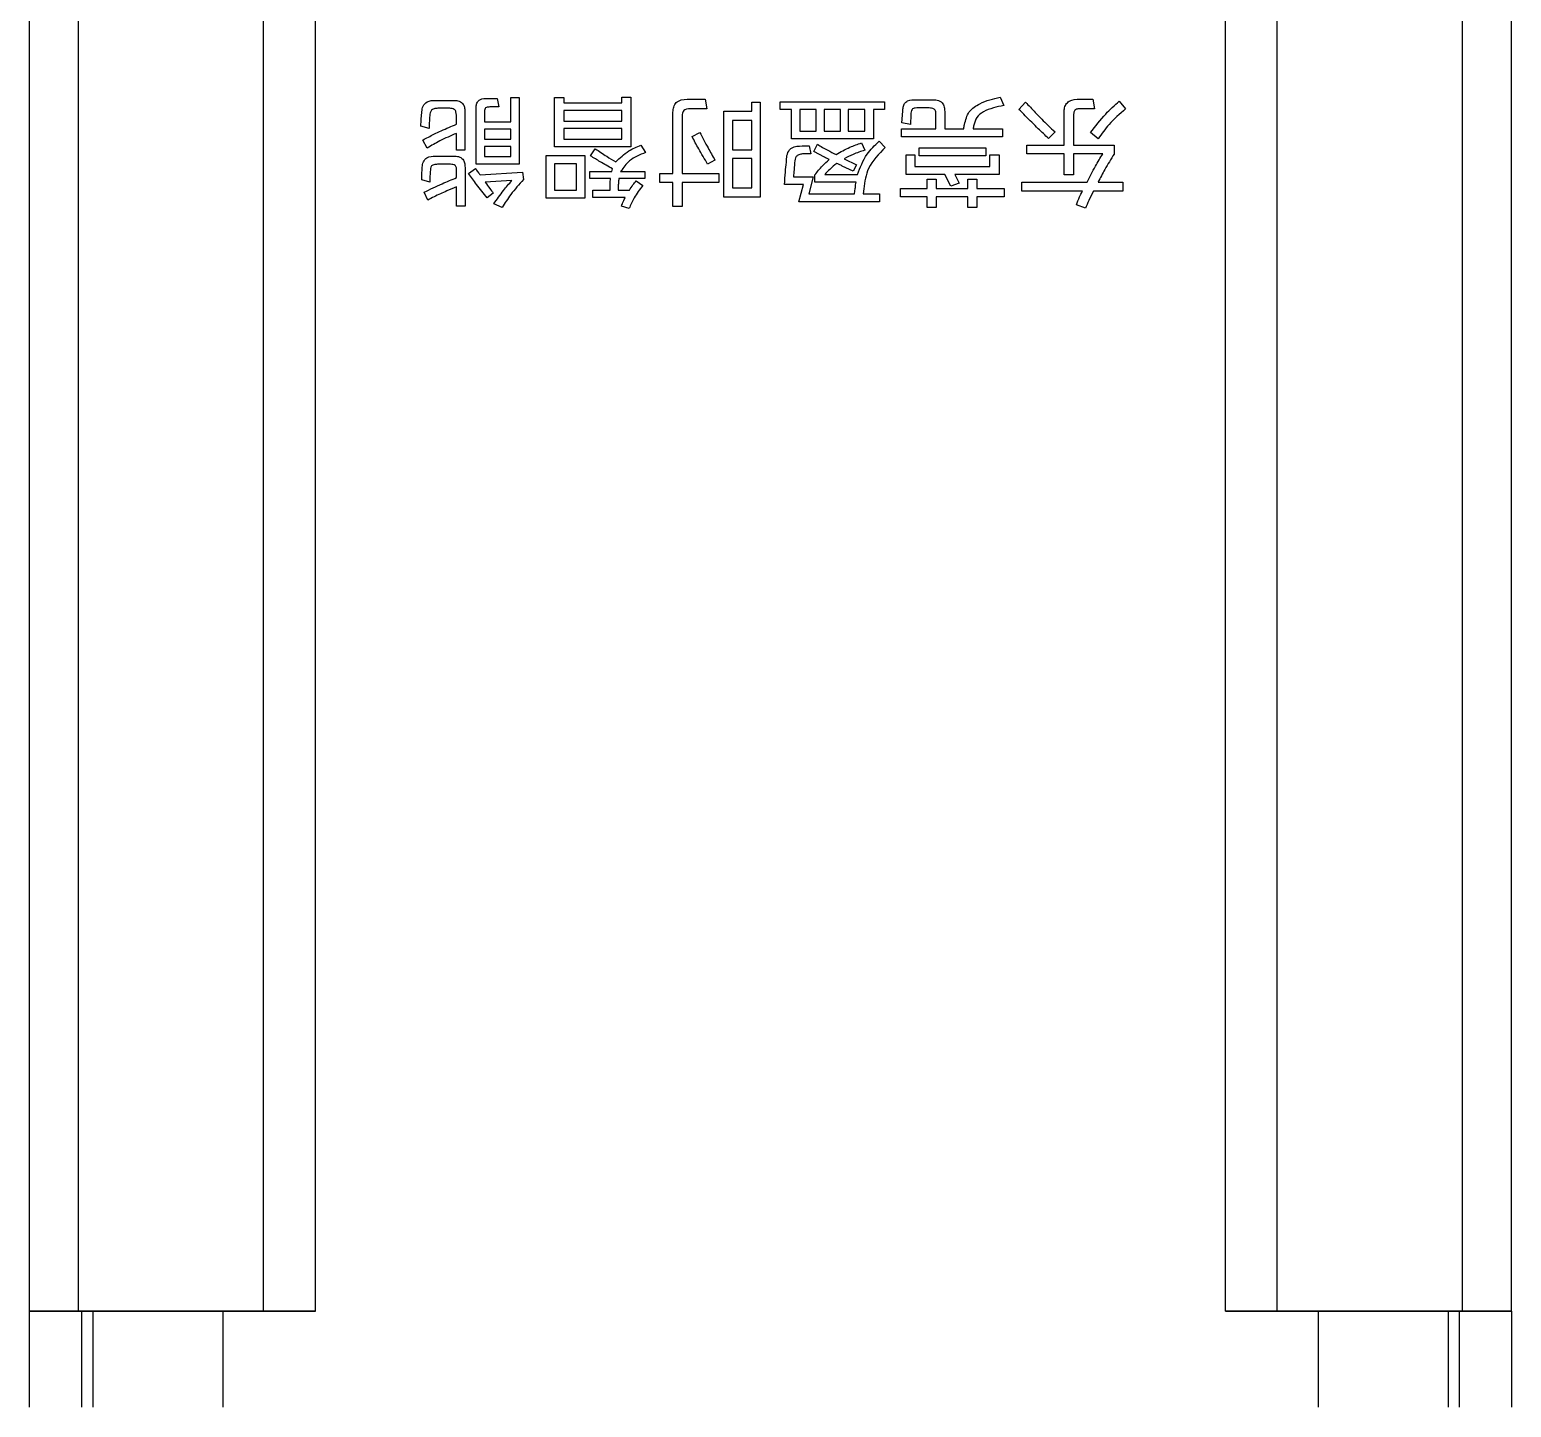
# Model space of a CAD drawing. Header units: millimetres. Extents: x 15 to 836, y 5 to 589.
# Drawn here: x 347.01 to 358.41, y 275.5 to 286.1 of the extents above; entities that cross this region are included whole.
import ezdxf

# ---------------------------------------------------------------- set-up
doc = ezdxf.new("R2010")
doc.units = ezdxf.units.MM

msp = doc.modelspace()

# ---------------------------------------------------------------- linework, layer by layer
at = {"color": 7, "linetype": 'Continuous', "lineweight": 25}
for p, q in [((347.015, 276.243), (347.015, 295.643)), ((347.391, 276.243), (347.391, 295.643)), ((348.815, 276.243), (348.815, 295.643)), ((349.215, 276.243), (349.215, 295.643)), ((356.215, 276.243), (356.215, 295.643)), ((356.614, 276.243), (356.614, 295.643)), ((358.039, 276.243), (358.039, 295.643)), ((358.415, 276.243), (358.415, 295.643)), ((350.544, 285.572), (350.611, 285.572)), ((350.611, 285.572), (350.625, 285.507)), ((350.717, 285.394), (350.717, 285.579)), ((350.717, 285.579), (350.78, 285.579)), ((350.78, 285.579), (350.78, 285.068)), ((351.054, 285.2), (351.054, 285.581)), ((351.054, 285.581), (351.124, 285.581)), ((351.124, 285.581), (351.124, 285.539)), ((351.57, 285.582), (351.64, 285.582)), ((351.57, 285.539), (351.57, 285.582)), ((351.64, 285.582), (351.64, 285.2)), ((354.481, 285.582), (354.511, 285.518)), ((350.14, 285.558), (350.281, 285.558)), ((350.247, 285.497), (350.161, 285.497)), ((350.364, 285.467), (350.364, 285.175)), ((350.45, 285.068), (350.45, 285.488)), ((350.515, 285.462), (350.515, 285.394)), ((350.625, 285.507), (350.556, 285.507)), ((351.124, 285.539), (351.57, 285.539)), ((351.57, 285.48), (351.124, 285.48)), ((351.124, 285.48), (351.124, 285.397)), ((351.57, 285.397), (351.57, 285.48)), ((352.098, 285.567), (352.212, 285.567)), ((352.225, 285.493), (352.119, 285.493)), ((352.212, 285.567), (352.225, 285.493)), ((352.356, 284.814), (352.356, 285.476)), ((352.356, 285.476), (352.57, 285.476)), ((352.57, 285.544), (352.636, 285.544)), ((352.57, 285.476), (352.57, 285.544)), ((352.636, 285.544), (352.636, 284.814)), ((352.788, 285.489), (352.788, 285.547)), ((352.788, 285.547), (353.591, 285.547)), ((352.876, 285.489), (352.788, 285.489)), ((352.876, 285.263), (352.876, 285.489)), ((352.941, 285.489), (352.941, 285.321)), ((353.067, 285.489), (352.941, 285.489)), ((353.067, 285.321), (353.067, 285.489)), ((353.253, 285.489), (353.127, 285.489)), ((353.127, 285.489), (353.127, 285.321)), ((353.253, 285.321), (353.253, 285.489)), ((353.441, 285.489), (353.313, 285.489)), ((353.313, 285.489), (353.313, 285.321)), ((353.441, 285.321), (353.441, 285.489)), ((353.591, 285.489), (353.506, 285.489)), ((353.506, 285.489), (353.506, 285.263)), ((353.591, 285.547), (353.591, 285.489)), ((353.726, 285.386), (353.732, 285.476)), ((353.84, 285.562), (353.965, 285.562)), ((353.935, 285.5), (353.854, 285.5)), ((354.056, 285.465), (354.056, 285.338)), ((354.626, 285.489), (354.677, 285.545)), ((354.973, 285.214), (354.973, 285.457)), ((355.095, 285.567), (355.195, 285.567)), ((355.207, 285.494), (355.113, 285.494)), ((355.195, 285.567), (355.207, 285.494)), ((355.398, 285.552), (355.446, 285.492)), ((350.088, 285.342), (350.025, 285.359)), ((350.298, 285.374), (350.298, 285.445)), ((350.515, 285.394), (350.717, 285.394)), ((351.124, 285.397), (351.57, 285.397)), ((351.964, 284.996), (351.964, 285.447)), ((352.035, 285.426), (352.035, 284.996)), ((352.422, 285.403), (352.422, 285.178)), ((352.57, 285.403), (352.422, 285.403)), ((352.57, 285.178), (352.57, 285.403)), ((353.791, 285.372), (353.726, 285.386)), ((353.794, 285.448), (353.791, 285.372)), ((353.988, 285.338), (353.988, 285.445)), ((355.047, 285.439), (355.047, 285.214)), ((350.074, 285.191), (350.04, 285.253)), ((350.298, 285.175), (350.298, 285.304)), ((350.717, 285.336), (350.515, 285.336)), ((350.515, 285.336), (350.515, 285.259)), ((350.515, 285.259), (350.717, 285.259)), ((350.717, 285.259), (350.717, 285.336)), ((351.124, 285.341), (351.124, 285.26)), ((351.57, 285.341), (351.124, 285.341)), ((351.124, 285.26), (351.57, 285.26)), ((351.57, 285.26), (351.57, 285.341)), ((352.111, 285.279), (352.171, 285.312)), ((353.506, 285.263), (352.876, 285.263)), ((352.941, 285.321), (353.067, 285.321)), ((353.127, 285.321), (353.253, 285.321)), ((353.313, 285.321), (353.441, 285.321)), ((353.415, 285.231), (353.44, 285.174)), ((353.551, 285.243), (353.597, 285.195)), ((353.722, 285.338), (353.988, 285.338)), ((353.722, 285.277), (353.722, 285.338)), ((354.5, 285.277), (353.722, 285.277)), ((354.056, 285.338), (354.203, 285.338)), ((354.275, 285.338), (354.5, 285.338)), ((354.5, 285.338), (354.5, 285.277)), ((354.904, 285.316), (354.854, 285.265)), ((355.235, 285.263), (355.178, 285.311)), ((350.137, 285.128), (350.286, 285.128)), ((350.364, 285.175), (350.298, 285.175)), ((350.515, 285.202), (350.515, 285.126)), ((350.717, 285.202), (350.515, 285.202)), ((350.515, 285.126), (350.717, 285.126)), ((350.717, 285.126), (350.717, 285.202)), ((350.99, 285.134), (351.286, 285.134)), ((350.99, 284.805), (350.99, 285.134)), ((351.64, 285.2), (351.054, 285.2)), ((351.286, 285.134), (351.286, 284.805)), ((351.331, 285.131), (351.367, 285.186)), ((351.718, 285.214), (351.753, 285.156)), ((352.422, 285.178), (352.57, 285.178)), ((352.958, 285.207), (353.012, 285.207)), ((353.024, 285.146), (352.975, 285.146)), ((353.012, 285.207), (353.024, 285.146)), ((353.047, 285.165), (353.076, 285.22)), ((353.131, 285.121), (353.047, 285.165)), ((353.758, 285.139), (353.826, 285.139)), ((353.758, 284.988), (353.758, 285.139)), ((353.826, 285.139), (353.826, 285.049)), ((353.859, 285.193), (354.372, 285.193)), ((353.859, 285.132), (353.859, 285.193)), ((354.372, 285.132), (353.859, 285.132)), ((354.372, 285.193), (354.372, 285.132)), ((354.403, 285.139), (354.473, 285.139)), ((354.403, 285.049), (354.403, 285.139)), ((354.473, 285.139), (354.473, 284.988)), ((354.687, 285.214), (354.973, 285.214)), ((354.687, 285.146), (354.687, 285.214)), ((354.973, 285.146), (354.687, 285.146)), ((354.973, 284.985), (354.973, 285.146)), ((355.047, 285.214), (355.358, 285.214)), ((355.047, 285.146), (355.047, 284.985)), ((355.271, 285.146), (355.047, 285.146)), ((355.358, 285.214), (355.358, 285.145)), ((350.032, 284.977), (350.036, 285.043)), ((350.254, 285.066), (350.159, 285.066)), ((350.3, 284.964), (350.3, 285.016)), ((350.365, 285.039), (350.365, 284.743)), ((350.391, 284.995), (350.444, 285.035)), ((350.78, 285.068), (350.45, 285.068)), ((350.48, 284.985), (350.807, 285.006)), ((350.807, 285.006), (350.815, 284.949)), ((351.223, 285.07), (351.054, 285.07)), ((351.054, 285.07), (351.054, 284.867)), ((351.223, 284.867), (351.223, 285.07)), ((351.325, 284.956), (351.325, 285.011)), ((351.325, 285.011), (351.493, 285.011)), ((351.493, 285.011), (351.499, 285.032)), ((351.562, 285.011), (351.748, 285.011)), ((351.748, 285.011), (351.748, 284.956)), ((352.287, 285.099), (352.231, 285.068)), ((352.422, 285.11), (352.422, 284.886)), ((352.57, 285.11), (352.422, 285.11)), ((352.57, 284.886), (352.57, 285.11)), ((352.837, 285.082), (352.839, 285.108)), ((353.35, 285.013), (353.267, 285.053)), ((353.282, 285.109), (353.376, 285.063)), ((353.376, 285.063), (353.35, 285.013)), ((353.826, 285.049), (354.403, 285.049)), ((350.031, 284.947), (350.032, 284.977)), ((350.093, 284.928), (350.031, 284.947)), ((350.3, 284.743), (350.3, 284.894)), ((350.724, 284.941), (350.52, 284.928)), ((351.484, 284.956), (351.325, 284.956)), ((351.482, 284.927), (351.484, 284.956)), ((351.544, 284.895), (351.543, 284.866)), ((351.748, 284.956), (351.548, 284.956)), ((351.681, 284.94), (351.732, 284.903)), ((351.863, 284.996), (351.964, 284.996)), ((351.863, 284.925), (351.863, 284.996)), ((351.964, 284.925), (351.863, 284.925)), ((351.964, 284.741), (351.964, 284.925)), ((352.035, 284.996), (352.317, 284.996)), ((352.035, 284.925), (352.035, 284.741)), ((352.317, 284.925), (352.035, 284.925)), ((352.317, 284.996), (352.317, 284.925)), ((352.422, 284.886), (352.57, 284.886)), ((352.968, 284.911), (352.823, 284.911)), ((352.892, 284.97), (353.044, 284.97)), ((352.933, 284.778), (352.968, 284.911)), ((353.044, 284.97), (353.009, 284.838)), ((353.056, 284.929), (353.056, 284.984)), ((353.373, 284.929), (353.056, 284.929)), ((353.132, 284.987), (353.385, 284.987)), ((354.056, 284.988), (353.758, 284.988)), ((353.919, 284.953), (353.989, 284.953)), ((353.919, 284.879), (353.919, 284.953)), ((353.989, 284.953), (353.989, 284.879)), ((354.101, 284.899), (354.056, 284.988)), ((354.167, 284.92), (354.101, 284.899)), ((354.134, 284.988), (354.167, 284.92)), ((354.473, 284.988), (354.134, 284.988)), ((354.232, 284.879), (354.232, 284.953)), ((354.232, 284.953), (354.302, 284.953)), ((354.302, 284.953), (354.302, 284.879)), ((354.648, 284.86), (354.648, 284.929)), ((354.648, 284.929), (355.15, 284.929)), ((355.047, 284.985), (354.973, 284.985)), ((355.235, 284.929), (355.425, 284.929)), ((355.425, 284.929), (355.425, 284.86)), ((350.079, 284.79), (350.05, 284.851)), ((350.582, 284.845), (350.534, 284.809)), ((351.286, 284.805), (350.99, 284.805)), ((351.054, 284.867), (351.223, 284.867)), ((351.348, 284.866), (351.48, 284.866)), ((351.348, 284.81), (351.348, 284.866)), ((351.596, 284.81), (351.348, 284.81)), ((351.543, 284.866), (351.629, 284.866)), ((352.636, 284.814), (352.356, 284.814)), ((353.553, 284.778), (352.933, 284.778)), ((353.009, 284.838), (353.362, 284.838)), ((353.362, 284.838), (353.367, 284.881)), ((353.432, 284.878), (353.428, 284.838)), ((353.428, 284.838), (353.553, 284.838)), ((353.553, 284.838), (353.553, 284.778)), ((353.714, 284.879), (353.919, 284.879)), ((353.714, 284.816), (353.714, 284.879)), ((353.919, 284.816), (353.714, 284.816)), ((353.919, 284.735), (353.919, 284.816)), ((353.989, 284.879), (354.232, 284.879)), ((354.232, 284.816), (353.989, 284.816)), ((353.989, 284.816), (353.989, 284.735)), ((354.232, 284.735), (354.232, 284.816)), ((354.302, 284.879), (354.512, 284.879)), ((354.302, 284.816), (354.302, 284.735)), ((354.512, 284.816), (354.302, 284.816)), ((354.512, 284.879), (354.512, 284.816)), ((355.115, 284.86), (354.648, 284.86)), ((355.425, 284.86), (355.199, 284.86)), ((350.365, 284.743), (350.3, 284.743)), ((350.65, 284.733), (350.586, 284.763)), ((351.628, 284.725), (351.569, 284.744)), ((352.035, 284.741), (351.964, 284.741)), ((353.989, 284.735), (353.919, 284.735)), ((354.302, 284.735), (354.232, 284.735)), ((355.138, 284.728), (355.068, 284.755)), ((347.015, 276.243), (347.415, 276.243)), ((347.015, 275.503), (347.015, 276.243)), ((347.015, 276.243), (347.391, 276.243)), ((347.391, 276.243), (347.015, 276.243)), ((347.415, 276.243), (347.015, 276.243)), ((349.215, 276.243), (347.415, 276.243)), ((347.415, 276.243), (347.415, 275.503)), ((348.501, 276.243), (347.501, 276.243)), ((347.501, 276.243), (347.501, 275.503)), ((347.501, 276.243), (348.501, 276.243)), ((348.501, 276.243), (347.501, 276.243)), ((347.501, 276.243), (348.501, 276.243)), ((348.501, 276.243), (348.501, 275.503)), ((348.815, 276.243), (349.215, 276.243)), ((349.215, 276.243), (348.815, 276.243)), ((356.215, 276.243), (356.614, 276.243)), ((358.015, 276.243), (356.215, 276.243)), ((356.614, 276.243), (356.215, 276.243)), ((357.929, 276.243), (356.929, 276.243)), ((356.929, 276.243), (356.929, 275.503)), ((356.929, 276.243), (357.929, 276.243)), ((357.929, 276.243), (356.929, 276.243)), ((356.929, 276.243), (357.929, 276.243)), ((357.929, 276.243), (357.929, 275.503)), ((358.015, 276.243), (358.415, 276.243)), ((358.415, 276.243), (358.015, 276.243)), ((358.015, 275.503), (358.015, 276.243)), ((358.039, 276.243), (358.415, 276.243)), ((358.415, 276.243), (358.039, 276.243)), ((358.415, 276.243), (358.415, 275.503))]:
    msp.add_line(p, q, dxfattribs=at)
for points, knots in [([(350.45, 285.488), (350.45, 285.497), (350.45, 285.516), (350.457, 285.544), (350.488, 285.574), (350.521, 285.573), (350.544, 285.572)], [0, 0, 0, 0, 0.187781, 0.374973, 0.560409, 1, 1, 1, 1]), ([(350.45, 285.488), (350.45, 285.497), (350.45, 285.516), (350.457, 285.544), (350.488, 285.574), (350.521, 285.573), (350.544, 285.572)], [0, 0, 0, 0, 0.187781, 0.374973, 0.560409, 1, 1, 1, 1]), ([(354.207, 285.372), (354.216, 285.407), (354.234, 285.476), (354.342, 285.549), (354.428, 285.57), (354.481, 285.582)], [0, 0, 0, 0, 0.279095, 0.558205, 1, 1, 1, 1]), ([(354.207, 285.372), (354.216, 285.407), (354.234, 285.476), (354.342, 285.549), (354.428, 285.57), (354.481, 285.582)], [0, 0, 0, 0, 0.279095, 0.558205, 1, 1, 1, 1]), ([(350.025, 285.359), (350.026, 285.38), (350.027, 285.417), (350.031, 285.455), (350.032, 285.471)], [0, 0, 0, 0, 0.560029, 1, 1, 1, 1]), ([(350.025, 285.359), (350.026, 285.38), (350.027, 285.417), (350.031, 285.455), (350.032, 285.471)], [0, 0, 0, 0, 0.560029, 1, 1, 1, 1]), ([(350.032, 285.471), (350.034, 285.486), (350.038, 285.515), (350.077, 285.557), (350.116, 285.558), (350.14, 285.558)], [0, 0, 0, 0, 0.2818981, 0.5591066, 1, 1, 1, 1]), ([(350.032, 285.471), (350.034, 285.486), (350.038, 285.515), (350.077, 285.557), (350.116, 285.558), (350.14, 285.558)], [0, 0, 0, 0, 0.2818981, 0.5591066, 1, 1, 1, 1]), ([(350.161, 285.497), (350.152, 285.497), (350.133, 285.496), (350.107, 285.486), (350.096, 285.463), (350.094, 285.449), (350.093, 285.441)], [0, 0, 0, 0, 0.281347, 0.558711, 0.778779, 1, 1, 1, 1]), ([(350.161, 285.497), (350.152, 285.497), (350.133, 285.496), (350.107, 285.486), (350.096, 285.463), (350.094, 285.449), (350.093, 285.441)], [0, 0, 0, 0, 0.2813467, 0.5587106, 0.7787788, 1, 1, 1, 1]), ([(350.298, 285.445), (350.297, 285.453), (350.297, 285.469), (350.285, 285.489), (350.265, 285.496), (350.253, 285.497), (350.247, 285.497)], [0, 0, 0, 0, 0.2813894, 0.5584405, 0.778918, 1, 1, 1, 1]), ([(350.298, 285.445), (350.297, 285.453), (350.297, 285.469), (350.285, 285.489), (350.265, 285.496), (350.253, 285.497), (350.247, 285.497)], [0, 0, 0, 0, 0.281389, 0.558441, 0.778918, 1, 1, 1, 1]), ([(350.281, 285.558), (350.294, 285.558), (350.321, 285.556), (350.352, 285.531), (350.363, 285.498), (350.364, 285.478), (350.364, 285.467)], [0, 0, 0, 0, 0.280797, 0.557993, 0.778622, 1, 1, 1, 1]), ([(350.281, 285.558), (350.294, 285.558), (350.321, 285.556), (350.352, 285.531), (350.363, 285.498), (350.364, 285.478), (350.364, 285.467)], [0, 0, 0, 0, 0.280797, 0.557993, 0.778622, 1, 1, 1, 1]), ([(350.556, 285.507), (350.551, 285.507), (350.542, 285.506), (350.528, 285.505), (350.513, 285.49), (350.514, 285.473), (350.515, 285.462)], [0, 0, 0, 0, 0.187911, 0.375274, 0.558952, 1, 1, 1, 1]), ([(350.556, 285.507), (350.551, 285.507), (350.542, 285.506), (350.528, 285.505), (350.513, 285.49), (350.514, 285.473), (350.515, 285.462)], [0, 0, 0, 0, 0.187911, 0.375274, 0.558952, 1, 1, 1, 1]), ([(351.964, 285.447), (351.964, 285.46), (351.965, 285.487), (351.974, 285.527), (352.019, 285.568), (352.066, 285.567), (352.098, 285.567)], [0, 0, 0, 0, 0.187834, 0.375019, 0.56043, 1, 1, 1, 1]), ([(351.964, 285.447), (351.964, 285.46), (351.965, 285.487), (351.974, 285.527), (352.019, 285.568), (352.066, 285.567), (352.098, 285.567)], [0, 0, 0, 0, 0.187834, 0.375019, 0.56043, 1, 1, 1, 1]), ([(352.119, 285.493), (352.096, 285.494), (352.067, 285.496), (352.042, 285.474), (352.035, 285.453), (352.035, 285.437), (352.035, 285.426)], [0, 0, 0, 0, 0.4990117, 0.6236677, 0.7488579, 1, 1, 1, 1]), ([(352.119, 285.493), (352.096, 285.494), (352.067, 285.496), (352.042, 285.474), (352.035, 285.453), (352.035, 285.437), (352.035, 285.426)], [0, 0, 0, 0, 0.499012, 0.623668, 0.748858, 1, 1, 1, 1]), ([(353.732, 285.476), (353.733, 285.486), (353.735, 285.506), (353.743, 285.536), (353.781, 285.564), (353.815, 285.563), (353.84, 285.562)], [0, 0, 0, 0, 0.187659, 0.374624, 0.559655, 1, 1, 1, 1]), ([(353.732, 285.476), (353.733, 285.486), (353.735, 285.506), (353.743, 285.536), (353.781, 285.564), (353.815, 285.563), (353.84, 285.562)], [0, 0, 0, 0, 0.187659, 0.374624, 0.559655, 1, 1, 1, 1]), ([(353.854, 285.5), (353.845, 285.5), (353.828, 285.5), (353.802, 285.492), (353.795, 285.468), (353.794, 285.455), (353.794, 285.448)], [0, 0, 0, 0, 0.28253, 0.55846, 0.778119, 1, 1, 1, 1]), ([(353.854, 285.5), (353.845, 285.5), (353.828, 285.5), (353.802, 285.492), (353.795, 285.468), (353.794, 285.455), (353.794, 285.448)], [0, 0, 0, 0, 0.28253, 0.55846, 0.778119, 1, 1, 1, 1]), ([(353.988, 285.445), (353.988, 285.454), (353.988, 285.47), (353.976, 285.493), (353.955, 285.499), (353.941, 285.499), (353.935, 285.5)], [0, 0, 0, 0, 0.281781, 0.557428, 0.778297, 1, 1, 1, 1]), ([(353.988, 285.445), (353.988, 285.454), (353.988, 285.47), (353.976, 285.493), (353.955, 285.499), (353.941, 285.499), (353.935, 285.5)], [0, 0, 0, 0, 0.281781, 0.557428, 0.778297, 1, 1, 1, 1]), ([(353.965, 285.562), (353.98, 285.562), (354.009, 285.561), (354.044, 285.535), (354.054, 285.498), (354.055, 285.476), (354.056, 285.465)], [0, 0, 0, 0, 0.281297, 0.557581, 0.778326, 1, 1, 1, 1]), ([(353.965, 285.562), (353.98, 285.562), (354.009, 285.561), (354.044, 285.535), (354.054, 285.498), (354.055, 285.476), (354.056, 285.465)], [0, 0, 0, 0, 0.281297, 0.557581, 0.778326, 1, 1, 1, 1]), ([(354.511, 285.518), (354.456, 285.507), (354.38, 285.493), (354.297, 285.431), (354.285, 285.389), (354.278, 285.368)], [0, 0, 0, 0, 0.560963, 0.78046, 1, 1, 1, 1]), ([(354.511, 285.518), (354.456, 285.507), (354.38, 285.493), (354.297, 285.431), (354.285, 285.389), (354.278, 285.368)], [0, 0, 0, 0, 0.560963, 0.78046, 1, 1, 1, 1]), ([(354.854, 285.265), (354.828, 285.29), (354.784, 285.331), (354.725, 285.389), (354.675, 285.439), (354.642, 285.473), (354.626, 285.489)], [0, 0, 0, 0, 0.339991, 0.559994, 0.779997, 1, 1, 1, 1]), ([(354.854, 285.265), (354.828, 285.29), (354.784, 285.331), (354.725, 285.389), (354.675, 285.439), (354.642, 285.473), (354.626, 285.489)], [0, 0, 0, 0, 0.339991, 0.559994, 0.779997, 1, 1, 1, 1]), ([(354.677, 285.545), (354.702, 285.518), (354.743, 285.474), (354.801, 285.414), (354.851, 285.364), (354.886, 285.332), (354.904, 285.316)], [0, 0, 0, 0, 0.339996, 0.560003, 0.780008, 1, 1, 1, 1]), ([(354.677, 285.545), (354.702, 285.518), (354.743, 285.474), (354.801, 285.414), (354.851, 285.364), (354.886, 285.332), (354.904, 285.316)], [0, 0, 0, 0, 0.339996, 0.560003, 0.780008, 1, 1, 1, 1]), ([(354.973, 285.457), (354.973, 285.469), (354.974, 285.493), (354.985, 285.528), (355.025, 285.565), (355.066, 285.566), (355.095, 285.567)], [0, 0, 0, 0, 0.187837, 0.37506, 0.561051, 1, 1, 1, 1]), ([(354.973, 285.457), (354.973, 285.469), (354.974, 285.493), (354.985, 285.528), (355.025, 285.565), (355.066, 285.566), (355.095, 285.567)], [0, 0, 0, 0, 0.187837, 0.37506, 0.561051, 1, 1, 1, 1]), ([(355.113, 285.494), (355.102, 285.494), (355.087, 285.494), (355.068, 285.49), (355.053, 285.481), (355.047, 285.461), (355.047, 285.446), (355.047, 285.439)], [0, 0, 0, 0, 0.314859, 0.438503, 0.561578, 0.779181, 1, 1, 1, 1]), ([(355.113, 285.494), (355.102, 285.494), (355.087, 285.494), (355.068, 285.49), (355.053, 285.481), (355.047, 285.461), (355.047, 285.446), (355.047, 285.439)], [0, 0, 0, 0, 0.314859, 0.438503, 0.561578, 0.779181, 1, 1, 1, 1]), ([(355.178, 285.311), (355.215, 285.36), (355.281, 285.447), (355.362, 285.52), (355.398, 285.552)], [0, 0, 0, 0, 0.5600278, 1, 1, 1, 1]), ([(355.178, 285.311), (355.215, 285.36), (355.281, 285.447), (355.362, 285.52), (355.398, 285.552)], [0, 0, 0, 0, 0.560028, 1, 1, 1, 1]), ([(355.446, 285.492), (355.402, 285.454), (355.323, 285.385), (355.262, 285.3), (355.235, 285.263)], [0, 0, 0, 0, 0.559695, 1, 1, 1, 1]), ([(355.446, 285.492), (355.402, 285.454), (355.323, 285.385), (355.262, 285.3), (355.235, 285.263)], [0, 0, 0, 0, 0.559695, 1, 1, 1, 1]), ([(350.04, 285.253), (350.068, 285.268), (350.115, 285.293), (350.182, 285.325), (350.24, 285.35), (350.278, 285.366), (350.298, 285.374)], [0, 0, 0, 0, 0.339956, 0.559972, 0.779989, 1, 1, 1, 1]), ([(350.04, 285.253), (350.068, 285.268), (350.115, 285.293), (350.182, 285.325), (350.24, 285.35), (350.278, 285.366), (350.298, 285.374)], [0, 0, 0, 0, 0.339956, 0.559972, 0.779989, 1, 1, 1, 1]), ([(350.093, 285.441), (350.092, 285.423), (350.089, 285.39), (350.088, 285.357), (350.088, 285.342)], [0, 0, 0, 0, 0.560033, 1, 1, 1, 1]), ([(350.093, 285.441), (350.092, 285.423), (350.089, 285.39), (350.088, 285.357), (350.088, 285.342)], [0, 0, 0, 0, 0.560033, 1, 1, 1, 1]), ([(354.203, 285.338), (354.203, 285.345), (354.204, 285.356), (354.206, 285.367), (354.207, 285.372)], [0, 0, 0, 0, 0.56008, 1, 1, 1, 1]), ([(354.203, 285.338), (354.203, 285.345), (354.204, 285.356), (354.206, 285.367), (354.207, 285.372)], [0, 0, 0, 0, 0.5600795, 1, 1, 1, 1]), ([(354.278, 285.368), (354.278, 285.362), (354.276, 285.353), (354.275, 285.343), (354.275, 285.338)], [0, 0, 0, 0, 0.559874, 1, 1, 1, 1]), ([(354.278, 285.368), (354.278, 285.362), (354.276, 285.353), (354.275, 285.343), (354.275, 285.338)], [0, 0, 0, 0, 0.559874, 1, 1, 1, 1]), ([(350.298, 285.304), (350.255, 285.286), (350.178, 285.252), (350.106, 285.21), (350.074, 285.191)], [0, 0, 0, 0, 0.560094, 1, 1, 1, 1]), ([(350.298, 285.304), (350.255, 285.286), (350.178, 285.252), (350.106, 285.21), (350.074, 285.191)], [0, 0, 0, 0, 0.560094, 1, 1, 1, 1]), ([(352.231, 285.068), (352.208, 285.107), (352.166, 285.176), (352.128, 285.248), (352.111, 285.279)], [0, 0, 0, 0, 0.560005, 1, 1, 1, 1]), ([(352.231, 285.068), (352.208, 285.107), (352.166, 285.176), (352.128, 285.248), (352.111, 285.279)], [0, 0, 0, 0, 0.560005, 1, 1, 1, 1]), ([(352.171, 285.312), (352.192, 285.272), (352.229, 285.2), (352.269, 285.13), (352.287, 285.099)], [0, 0, 0, 0, 0.559998, 1, 1, 1, 1]), ([(352.171, 285.312), (352.192, 285.272), (352.229, 285.2), (352.269, 285.13), (352.287, 285.099)], [0, 0, 0, 0, 0.559998, 1, 1, 1, 1]), ([(353.219, 285.141), (353.254, 285.161), (353.317, 285.197), (353.385, 285.221), (353.415, 285.231)], [0, 0, 0, 0, 0.559839, 1, 1, 1, 1]), ([(353.219, 285.141), (353.254, 285.161), (353.317, 285.197), (353.385, 285.221), (353.415, 285.231)], [0, 0, 0, 0, 0.559839, 1, 1, 1, 1]), ([(353.385, 284.987), (353.405, 285.041), (353.442, 285.14), (353.517, 285.211), (353.551, 285.243)], [0, 0, 0, 0, 0.55913, 1, 1, 1, 1]), ([(353.385, 284.987), (353.405, 285.041), (353.442, 285.14), (353.517, 285.211), (353.551, 285.243)], [0, 0, 0, 0, 0.55913, 1, 1, 1, 1]), ([(350.036, 285.043), (350.037, 285.057), (350.04, 285.085), (350.076, 285.128), (350.114, 285.128), (350.137, 285.128)], [0, 0, 0, 0, 0.282215, 0.559013, 1, 1, 1, 1]), ([(350.036, 285.043), (350.037, 285.057), (350.04, 285.085), (350.076, 285.128), (350.114, 285.128), (350.137, 285.128)], [0, 0, 0, 0, 0.282215, 0.559013, 1, 1, 1, 1]), ([(350.286, 285.128), (350.299, 285.128), (350.325, 285.126), (350.363, 285.094), (350.364, 285.06), (350.365, 285.039)], [0, 0, 0, 0, 0.281863, 0.559741, 1, 1, 1, 1]), ([(350.286, 285.128), (350.299, 285.128), (350.325, 285.126), (350.363, 285.094), (350.364, 285.06), (350.365, 285.039)], [0, 0, 0, 0, 0.281863, 0.559741, 1, 1, 1, 1]), ([(351.499, 285.032), (351.467, 285.049), (351.41, 285.081), (351.355, 285.116), (351.331, 285.131)], [0, 0, 0, 0, 0.560023, 1, 1, 1, 1]), ([(351.499, 285.032), (351.467, 285.049), (351.41, 285.081), (351.355, 285.116), (351.331, 285.131)], [0, 0, 0, 0, 0.560023, 1, 1, 1, 1]), ([(351.367, 285.186), (351.396, 285.166), (351.448, 285.131), (351.501, 285.099), (351.524, 285.084)], [0, 0, 0, 0, 0.559981, 1, 1, 1, 1]), ([(351.367, 285.186), (351.396, 285.166), (351.448, 285.131), (351.501, 285.099), (351.524, 285.084)], [0, 0, 0, 0, 0.559981, 1, 1, 1, 1]), ([(351.524, 285.084), (351.556, 285.115), (351.613, 285.17), (351.686, 285.2), (351.718, 285.214)], [0, 0, 0, 0, 0.557852, 1, 1, 1, 1]), ([(351.524, 285.084), (351.556, 285.115), (351.613, 285.17), (351.686, 285.2), (351.718, 285.214)], [0, 0, 0, 0, 0.557852, 1, 1, 1, 1]), ([(351.753, 285.156), (351.709, 285.139), (351.631, 285.109), (351.583, 285.04), (351.562, 285.011)], [0, 0, 0, 0, 0.5619559, 1, 1, 1, 1]), ([(351.753, 285.156), (351.709, 285.139), (351.631, 285.109), (351.583, 285.04), (351.562, 285.011)], [0, 0, 0, 0, 0.5619559, 1, 1, 1, 1]), ([(352.839, 285.108), (352.84, 285.125), (352.844, 285.158), (352.885, 285.207), (352.93, 285.207), (352.958, 285.207)], [0, 0, 0, 0, 0.282335, 0.558813, 1, 1, 1, 1]), ([(352.839, 285.108), (352.84, 285.125), (352.844, 285.158), (352.885, 285.207), (352.93, 285.207), (352.958, 285.207)], [0, 0, 0, 0, 0.2823349, 0.5588128, 1, 1, 1, 1]), ([(352.975, 285.146), (352.966, 285.146), (352.947, 285.145), (352.921, 285.137), (352.906, 285.116), (352.904, 285.102), (352.902, 285.094)], [0, 0, 0, 0, 0.281072, 0.560206, 0.779386, 1, 1, 1, 1]), ([(352.975, 285.146), (352.966, 285.146), (352.947, 285.145), (352.921, 285.137), (352.906, 285.116), (352.904, 285.102), (352.902, 285.094)], [0, 0, 0, 0, 0.281072, 0.560206, 0.779386, 1, 1, 1, 1]), ([(353.076, 285.22), (353.102, 285.204), (353.149, 285.177), (353.198, 285.152), (353.219, 285.141)], [0, 0, 0, 0, 0.5599825, 1, 1, 1, 1]), ([(353.076, 285.22), (353.102, 285.204), (353.149, 285.177), (353.198, 285.152), (353.219, 285.141)], [0, 0, 0, 0, 0.559982, 1, 1, 1, 1]), ([(353.167, 285.103), (353.16, 285.106), (353.148, 285.113), (353.136, 285.118), (353.131, 285.121)], [0, 0, 0, 0, 0.560023, 1, 1, 1, 1]), ([(353.167, 285.103), (353.16, 285.106), (353.148, 285.113), (353.136, 285.118), (353.131, 285.121)], [0, 0, 0, 0, 0.560023, 1, 1, 1, 1]), ([(353.44, 285.174), (353.41, 285.165), (353.355, 285.147), (353.304, 285.121), (353.282, 285.109)], [0, 0, 0, 0, 0.5599992, 1, 1, 1, 1]), ([(353.44, 285.174), (353.41, 285.165), (353.355, 285.147), (353.304, 285.121), (353.282, 285.109)], [0, 0, 0, 0, 0.559999, 1, 1, 1, 1]), ([(353.597, 285.195), (353.547, 285.145), (353.458, 285.056), (353.44, 284.932), (353.432, 284.878)], [0, 0, 0, 0, 0.5588201, 1, 1, 1, 1]), ([(353.597, 285.195), (353.547, 285.145), (353.458, 285.056), (353.44, 284.932), (353.432, 284.878)], [0, 0, 0, 0, 0.5588201, 1, 1, 1, 1]), ([(355.15, 284.929), (355.171, 284.971), (355.209, 285.044), (355.252, 285.115), (355.271, 285.146)], [0, 0, 0, 0, 0.560056, 1, 1, 1, 1]), ([(355.15, 284.929), (355.171, 284.971), (355.209, 285.044), (355.252, 285.115), (355.271, 285.146)], [0, 0, 0, 0, 0.560056, 1, 1, 1, 1]), ([(355.358, 285.145), (355.334, 285.106), (355.29, 285.035), (355.252, 284.962), (355.235, 284.929)], [0, 0, 0, 0, 0.559951, 1, 1, 1, 1]), ([(355.358, 285.145), (355.334, 285.106), (355.29, 285.035), (355.252, 284.962), (355.235, 284.929)], [0, 0, 0, 0, 0.559951, 1, 1, 1, 1]), ([(350.097, 285.011), (350.096, 284.996), (350.094, 284.968), (350.093, 284.94), (350.093, 284.928)], [0, 0, 0, 0, 0.56002, 1, 1, 1, 1]), ([(350.097, 285.011), (350.096, 284.996), (350.094, 284.968), (350.093, 284.94), (350.093, 284.928)], [0, 0, 0, 0, 0.56002, 1, 1, 1, 1]), ([(350.159, 285.066), (350.15, 285.066), (350.132, 285.066), (350.105, 285.057), (350.099, 285.033), (350.098, 285.018), (350.097, 285.011)], [0, 0, 0, 0, 0.282762, 0.557162, 0.777825, 1, 1, 1, 1]), ([(350.159, 285.066), (350.15, 285.066), (350.132, 285.066), (350.105, 285.057), (350.099, 285.033), (350.098, 285.018), (350.097, 285.011)], [0, 0, 0, 0, 0.282762, 0.557162, 0.777825, 1, 1, 1, 1]), ([(350.3, 285.016), (350.3, 285.023), (350.3, 285.038), (350.291, 285.059), (350.272, 285.065), (350.26, 285.065), (350.254, 285.066)], [0, 0, 0, 0, 0.281543, 0.558779, 0.778771, 1, 1, 1, 1]), ([(350.3, 285.016), (350.3, 285.023), (350.3, 285.038), (350.291, 285.059), (350.272, 285.065), (350.26, 285.065), (350.254, 285.066)], [0, 0, 0, 0, 0.281543, 0.558779, 0.778771, 1, 1, 1, 1]), ([(350.444, 285.035), (350.451, 285.026), (350.462, 285.009), (350.475, 284.992), (350.48, 284.985)], [0, 0, 0, 0, 0.560001, 1, 1, 1, 1]), ([(350.444, 285.035), (350.451, 285.026), (350.462, 285.009), (350.475, 284.992), (350.48, 284.985)], [0, 0, 0, 0, 0.560001, 1, 1, 1, 1]), ([(352.823, 284.911), (352.825, 284.943), (352.828, 285), (352.834, 285.057), (352.837, 285.082)], [0, 0, 0, 0, 0.5599743, 1, 1, 1, 1]), ([(352.823, 284.911), (352.825, 284.943), (352.828, 285), (352.834, 285.057), (352.837, 285.082)], [0, 0, 0, 0, 0.5599743, 1, 1, 1, 1]), ([(352.902, 285.094), (352.9, 285.071), (352.896, 285.03), (352.893, 284.988), (352.892, 284.97)], [0, 0, 0, 0, 0.5600352, 1, 1, 1, 1]), ([(352.902, 285.094), (352.9, 285.071), (352.896, 285.03), (352.893, 284.988), (352.892, 284.97)], [0, 0, 0, 0, 0.560035, 1, 1, 1, 1]), ([(353.056, 284.984), (353.075, 285.008), (353.107, 285.051), (353.149, 285.087), (353.167, 285.103)], [0, 0, 0, 0, 0.559939, 1, 1, 1, 1]), ([(353.056, 284.984), (353.075, 285.008), (353.107, 285.051), (353.149, 285.087), (353.167, 285.103)], [0, 0, 0, 0, 0.559939, 1, 1, 1, 1]), ([(353.225, 285.073), (353.206, 285.058), (353.173, 285.032), (353.144, 285), (353.132, 284.987)], [0, 0, 0, 0, 0.559912, 1, 1, 1, 1]), ([(353.225, 285.073), (353.206, 285.058), (353.173, 285.032), (353.144, 285), (353.132, 284.987)], [0, 0, 0, 0, 0.559912, 1, 1, 1, 1]), ([(353.267, 285.053), (353.259, 285.057), (353.245, 285.064), (353.231, 285.07), (353.225, 285.073)], [0, 0, 0, 0, 0.559981, 1, 1, 1, 1]), ([(353.267, 285.053), (353.259, 285.057), (353.245, 285.064), (353.231, 285.07), (353.225, 285.073)], [0, 0, 0, 0, 0.559981, 1, 1, 1, 1]), ([(350.05, 284.851), (350.096, 284.874), (350.178, 284.914), (350.263, 284.948), (350.3, 284.964)], [0, 0, 0, 0, 0.559924, 1, 1, 1, 1]), ([(350.05, 284.851), (350.096, 284.874), (350.178, 284.914), (350.263, 284.948), (350.3, 284.964)], [0, 0, 0, 0, 0.559924, 1, 1, 1, 1]), ([(350.3, 284.894), (350.275, 284.883), (350.233, 284.865), (350.175, 284.839), (350.126, 284.816), (350.095, 284.799), (350.079, 284.79)], [0, 0, 0, 0, 0.340019, 0.560036, 0.780035, 1, 1, 1, 1]), ([(350.3, 284.894), (350.275, 284.883), (350.233, 284.865), (350.175, 284.839), (350.126, 284.816), (350.095, 284.799), (350.079, 284.79)], [0, 0, 0, 0, 0.340019, 0.560036, 0.780035, 1, 1, 1, 1]), ([(350.534, 284.809), (350.507, 284.843), (350.459, 284.904), (350.412, 284.967), (350.391, 284.995)], [0, 0, 0, 0, 0.559998, 1, 1, 1, 1]), ([(350.534, 284.809), (350.507, 284.843), (350.459, 284.904), (350.412, 284.967), (350.391, 284.995)], [0, 0, 0, 0, 0.559998, 1, 1, 1, 1]), ([(350.52, 284.928), (350.532, 284.912), (350.552, 284.884), (350.573, 284.857), (350.582, 284.845)], [0, 0, 0, 0, 0.559989, 1, 1, 1, 1]), ([(350.52, 284.928), (350.532, 284.912), (350.552, 284.884), (350.573, 284.857), (350.582, 284.845)], [0, 0, 0, 0, 0.559989, 1, 1, 1, 1]), ([(350.586, 284.763), (350.61, 284.797), (350.654, 284.859), (350.703, 284.916), (350.724, 284.941)], [0, 0, 0, 0, 0.559979, 1, 1, 1, 1]), ([(350.586, 284.763), (350.61, 284.797), (350.654, 284.859), (350.703, 284.916), (350.724, 284.941)], [0, 0, 0, 0, 0.559979, 1, 1, 1, 1]), ([(350.815, 284.949), (350.781, 284.911), (350.719, 284.844), (350.671, 284.767), (350.65, 284.733)], [0, 0, 0, 0, 0.559807, 1, 1, 1, 1]), ([(350.815, 284.949), (350.781, 284.911), (350.719, 284.844), (350.671, 284.767), (350.65, 284.733)], [0, 0, 0, 0, 0.559807, 1, 1, 1, 1]), ([(351.48, 284.866), (351.48, 284.877), (351.48, 284.898), (351.481, 284.918), (351.482, 284.927)], [0, 0, 0, 0, 0.56001, 1, 1, 1, 1]), ([(351.48, 284.866), (351.48, 284.877), (351.48, 284.898), (351.481, 284.918), (351.482, 284.927)], [0, 0, 0, 0, 0.56001, 1, 1, 1, 1]), ([(351.545, 284.924), (351.544, 284.919), (351.544, 284.909), (351.544, 284.9), (351.544, 284.895)], [0, 0, 0, 0, 0.559975, 1, 1, 1, 1]), ([(351.545, 284.924), (351.544, 284.919), (351.544, 284.909), (351.544, 284.9), (351.544, 284.895)], [0, 0, 0, 0, 0.559975, 1, 1, 1, 1]), ([(351.548, 284.956), (351.547, 284.95), (351.546, 284.939), (351.545, 284.929), (351.545, 284.924)], [0, 0, 0, 0, 0.560078, 1, 1, 1, 1]), ([(351.548, 284.956), (351.547, 284.95), (351.546, 284.939), (351.545, 284.929), (351.545, 284.924)], [0, 0, 0, 0, 0.560078, 1, 1, 1, 1]), ([(351.732, 284.903), (351.708, 284.872), (351.665, 284.817), (351.639, 284.753), (351.628, 284.725)], [0, 0, 0, 0, 0.559852, 1, 1, 1, 1]), ([(351.732, 284.903), (351.708, 284.872), (351.665, 284.817), (351.639, 284.753), (351.628, 284.725)], [0, 0, 0, 0, 0.559852, 1, 1, 1, 1]), ([(351.629, 284.866), (351.638, 284.88), (351.654, 284.905), (351.673, 284.929), (351.681, 284.94)], [0, 0, 0, 0, 0.559955, 1, 1, 1, 1]), ([(351.629, 284.866), (351.638, 284.88), (351.654, 284.905), (351.673, 284.929), (351.681, 284.94)], [0, 0, 0, 0, 0.559955, 1, 1, 1, 1]), ([(353.367, 284.881), (353.368, 284.89), (353.369, 284.906), (353.372, 284.922), (353.373, 284.929)], [0, 0, 0, 0, 0.560016, 1, 1, 1, 1]), ([(353.367, 284.881), (353.368, 284.89), (353.369, 284.906), (353.372, 284.922), (353.373, 284.929)], [0, 0, 0, 0, 0.560016, 1, 1, 1, 1]), ([(351.569, 284.744), (351.573, 284.757), (351.582, 284.779), (351.592, 284.8), (351.596, 284.81)], [0, 0, 0, 0, 0.559963, 1, 1, 1, 1]), ([(351.569, 284.744), (351.573, 284.757), (351.582, 284.779), (351.592, 284.8), (351.596, 284.81)], [0, 0, 0, 0, 0.5599633, 1, 1, 1, 1]), ([(355.068, 284.755), (355.076, 284.775), (355.09, 284.811), (355.107, 284.845), (355.115, 284.86)], [0, 0, 0, 0, 0.559954, 1, 1, 1, 1]), ([(355.068, 284.755), (355.076, 284.775), (355.09, 284.811), (355.107, 284.845), (355.115, 284.86)], [0, 0, 0, 0, 0.559954, 1, 1, 1, 1]), ([(355.199, 284.86), (355.187, 284.836), (355.165, 284.792), (355.146, 284.747), (355.138, 284.728)], [0, 0, 0, 0, 0.560002, 1, 1, 1, 1]), ([(355.199, 284.86), (355.187, 284.836), (355.165, 284.792), (355.146, 284.747), (355.138, 284.728)], [0, 0, 0, 0, 0.560002, 1, 1, 1, 1]), ([(347.391, 276.243), (347.545, 276.243), (347.834, 276.243), (348.222, 276.243), (348.538, 276.243), (348.757, 276.243), (348.795, 276.243), (348.815, 276.243)], [0, 0, 0, 0, 0.206448, 0.386188, 0.553929, 0.760051, 1, 1, 1, 1]), ([(348.815, 276.243), (348.799, 276.243), (348.768, 276.243), (348.602, 276.243), (348.323, 276.243), (347.904, 276.243), (347.57, 276.243), (347.391, 276.243)], [0, 0, 0, 0, 0.206448, 0.386188, 0.553929, 0.760051, 1, 1, 1, 1]), ([(356.614, 276.243), (356.631, 276.243), (356.662, 276.243), (356.828, 276.243), (357.107, 276.243), (357.525, 276.243), (357.859, 276.243), (358.039, 276.243)], [0, 0, 0, 0, 0.2064478, 0.386188, 0.5539289, 0.7600515, 1, 1, 1, 1]), ([(358.039, 276.243), (357.885, 276.243), (357.596, 276.243), (357.208, 276.243), (356.892, 276.243), (356.673, 276.243), (356.635, 276.243), (356.614, 276.243)], [0, 0, 0, 0, 0.206448, 0.386188, 0.553929, 0.760051, 1, 1, 1, 1])]:
    msp.add_open_spline(points, degree=3, knots=knots, dxfattribs=at)

doc.saveas('drawing.dxf')
